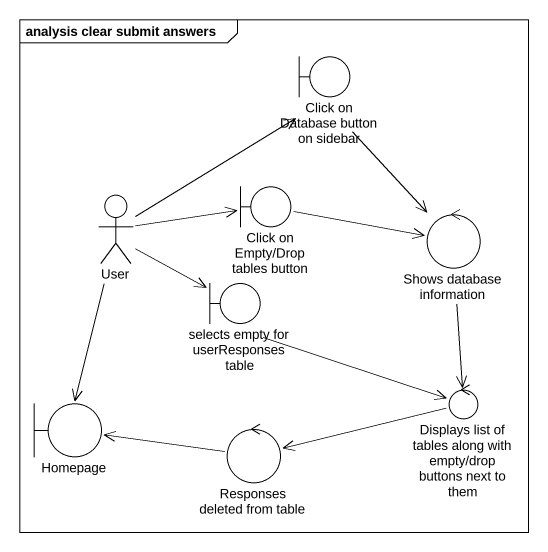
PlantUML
@startuml
mainframe analysis clear submit answers
boundary "Click on Database button on sidebar" as Click_on_Database_button_on
actor User
boundary "Click on Empty/Drop tables button" as Click_on_Empty_Drop_tables
control "Shows database information" as Shows_database_information
boundary "selects empty for userResponses table" as selects_empty_for
control "Displays list of tables along with empty/drop buttons next to them" as Displays_list_of_tables
boundary Homepage
control "Responses deleted from table" as Responses_deleted_from_table
Click_on_Database_button_on --> Shows_database_information
User -up-> Click_on_Database_button_on
User -right-> Click_on_Empty_Drop_tables
User --> selects_empty_for
User --> Homepage
Click_on_Empty_Drop_tables -right-> Shows_database_information
Shows_database_information --> Displays_list_of_tables
selects_empty_for -right-> Displays_list_of_tables
Displays_list_of_tables -left-> Responses_deleted_from_table
Responses_deleted_from_table -left-> Homepage
@enduml
